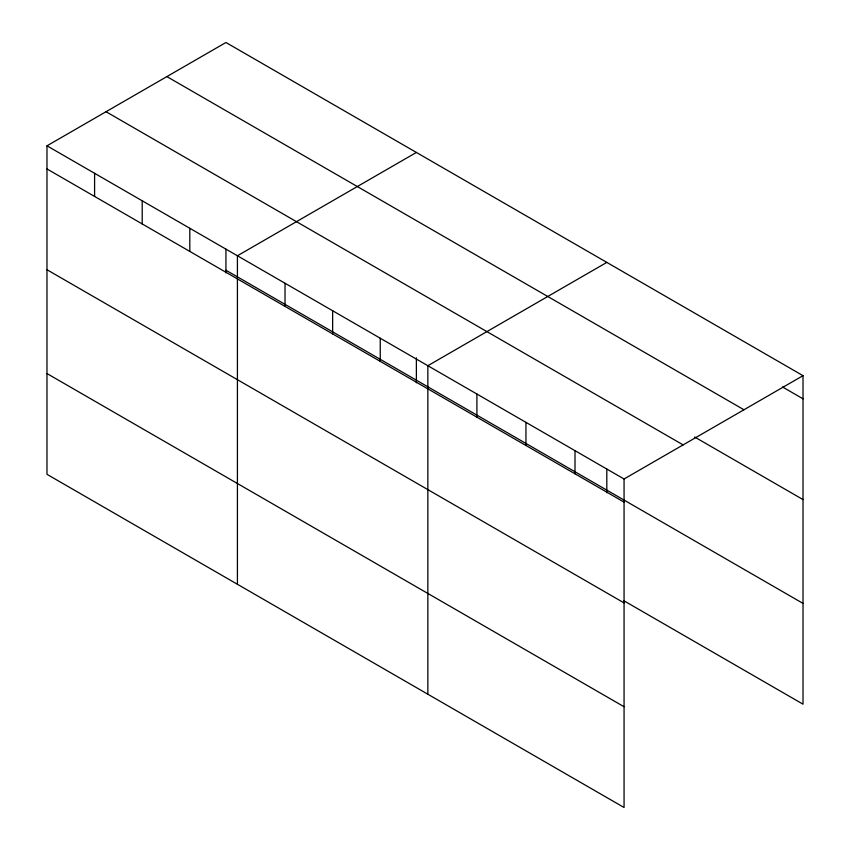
<?xml version="1.0" encoding="UTF-8"?>
<svg xmlns="http://www.w3.org/2000/svg" width="850" height="850" viewBox="0 0 850 850"><rect width="100%" height="100%" fill="white"/><g stroke="black" fill="none" stroke-linecap="round" stroke-linejoin="round"><path stroke-width="1.27" d="M46.984 145.817L624.059 478.996L624.059 807.5L46.984 474.332L46.984 145.817L225.941 42.5L803.016 375.668L803.016 704.183L623.921 600.78M416.383 152.447L237.416 255.765L237.416 584.279M606.815 262.395L427.848 365.712L427.848 694.227M624.059 478.996L803.016 375.668M782.478 386.952L803.016 398.809M166.887 76.596L743.963 409.764M694.652 437.017L803.016 499.577M106.037 111.722L683.113 444.89M225.941 270.236L803.016 603.404M46.984 168.959L624.059 502.127M46.984 269.737L624.059 602.905M46.984 373.554L624.059 706.732M606.815 469.104L606.815 492.777M575.004 450.67L575.004 473.811M525.948 422.354L525.948 445.485M476.903 394.028L476.903 417.169M416.383 357.839L416.383 382.829M380.248 338.226L380.248 361.367M332.637 310.739L332.637 333.88M285.026 283.252L285.026 306.393M225.941 249.209L225.941 272.892M189.805 228.278L189.805 251.419M142.205 200.791L142.205 223.933M94.594 173.304L94.594 196.446"/></g></svg>
